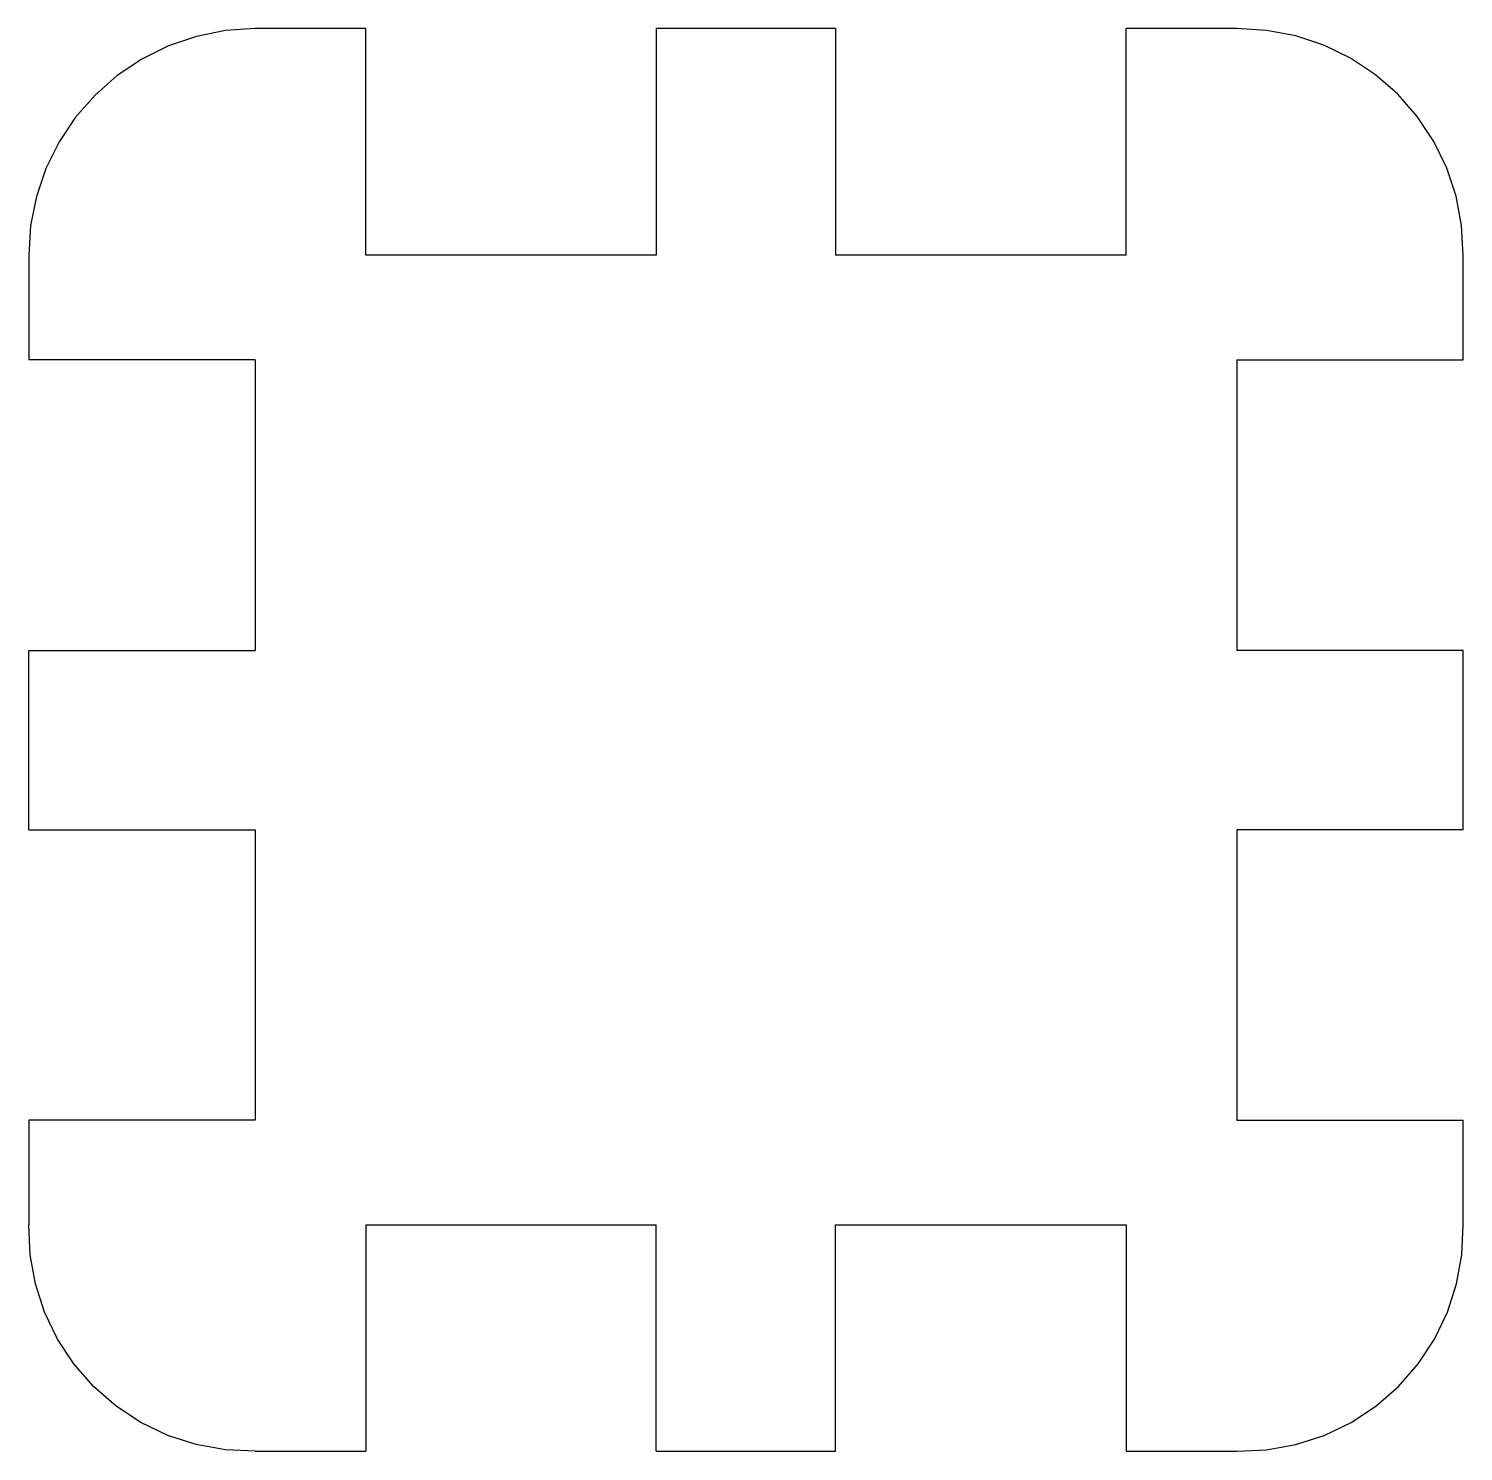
# Model space of a CAD drawing. Extents: x -1505 to 1308, y -1314 to 1476.
import ezdxf

# ---------------------------------------------------------------- set-up
doc = ezdxf.new("R2010")
doc.units = 0
doc.layers.get('0').update_dxf_attribs({"linetype": 'CONTINUOUS'})

msp = doc.modelspace()

# ---------------------------------------------------------------- linework, layer by layer
for p, q in [((-1118.9, 1471.8), (-1175.8, 1460.5)), ((-1060.9, 1475.7), (-1118.9, 1471.8)), ((-843.7, 1475.7), (-1060.9, 1475.7)), ((-843.7, 1031.7), (-843.7, 1475.7)), ((-274.3, 1475.7), (-274.3, 1031.7)), ((77.4, 1475.7), (-274.3, 1475.7)), ((77.4, 1475.7), (77.4, 1031.7)), ((646.9, 1031.7), (646.9, 1475.7)), ((864.1, 1475.7), (646.9, 1475.7)), ((922.2, 1472.4), (864.1, 1475.7)), ((979.5, 1461.5), (922.2, 1472.4)), ((-1230.8, 1441.8), (-1282.9, 1416.1)), ((-1175.8, 1460.5), (-1230.8, 1441.8)), ((1034.7, 1443.1), (979.5, 1461.5)), ((1087.1, 1417.6), (1034.7, 1443.1)), ((-1282.9, 1416.1), (-1331.2, 1383.9)), ((1135.6, 1385.4), (1087.1, 1417.6)), ((-1331.2, 1383.9), (-1374.8, 1345.6)), ((1179.4, 1347), (1135.6, 1385.4)), ((-1374.8, 1345.6), (-1413.1, 1301.9)), ((1217.8, 1303.2), (1179.4, 1347)), ((-1413.1, 1301.9), (-1445.4, 1253.6)), ((1250, 1254.7), (1217.8, 1303.2)), ((-1445.4, 1253.6), (-1471.1, 1201.6)), ((1275.6, 1202.3), (1250, 1254.7)), ((-1471.1, 1201.6), (-1489.8, 1146.6)), ((1293.9, 1147), (1275.6, 1202.3)), ((-1489.8, 1146.6), (-1501.1, 1089.6)), ((1304.8, 1089.8), (1293.9, 1147)), ((-1501.1, 1089.6), (-1504.9, 1031.7)), ((1308.1, 1031.7), (1304.8, 1089.8)), ((-1504.9, 1031.7), (-1504.9, 826)), ((-274.3, 1031.7), (-843.7, 1031.7)), ((646.9, 1031.7), (77.4, 1031.7)), ((1308.1, 826), (1308.1, 1031.7)), ((-1060.9, 826), (-1504.9, 826)), ((-1060.9, 826), (-1060.9, 256.5)), ((864.1, 826), (1308.1, 826)), ((864.1, 826), (864.1, 256.5)), ((-1504.9, 256.5), (-1060.9, 256.5)), ((-1504.9, -95.2), (-1504.9, 256.5)), ((1308.1, 256.5), (864.1, 256.5)), ((1308.1, -95.2), (1308.1, 256.5)), ((-1504.9, -95.2), (-1060.9, -95.2)), ((-1060.9, -95.2), (-1060.9, -664.6)), ((1308.1, -95.2), (864.1, -95.2)), ((864.1, -95.2), (864.1, -664.6)), ((-1060.9, -664.6), (-1504.9, -664.6)), ((-1504.9, -664.6), (-1504.9, -870.3)), ((864.1, -664.6), (1308.1, -664.6)), ((1308.1, -870.3), (1308.1, -664.6)), ((-1502.2, -928.7), (-1504.9, -870.3)), ((-843.7, -870.3), (-843.7, -1314.3)), ((-843.7, -870.3), (-274.3, -870.3)), ((-274.3, -1314.3), (-274.3, -870.3)), ((77.4, -1314.3), (77.4, -870.3)), ((77.4, -870.3), (646.9, -870.3)), ((646.9, -870.3), (646.9, -1314.3)), ((1305.4, -928.7), (1308.1, -870.3)), ((-1491.8, -986.2), (-1502.2, -928.7)), ((1294.9, -986.2), (1305.4, -928.7)), ((-1473.7, -1041.7), (-1491.8, -986.2)), ((1276.8, -1041.7), (1294.9, -986.2)), ((-1448.3, -1094.4), (-1473.7, -1041.7)), ((1251.5, -1094.4), (1276.8, -1041.7)), ((-1416.1, -1143.1), (-1448.3, -1094.4)), ((1219.3, -1143.1), (1251.5, -1094.4)), ((-1377.7, -1187.1), (-1416.1, -1143.1)), ((1180.8, -1187.1), (1219.3, -1143.1)), ((-1333.7, -1225.5), (-1377.7, -1187.1)), ((1136.8, -1225.5), (1180.8, -1187.1)), ((-1284.9, -1257.7), (-1333.7, -1225.5)), ((1088.1, -1257.7), (1136.8, -1225.5)), ((-1232.3, -1283.1), (-1284.9, -1257.7)), ((1035.5, -1283.1), (1088.1, -1257.7)), ((-1176.7, -1301.2), (-1232.3, -1283.1)), ((979.9, -1301.2), (1035.5, -1283.1)), ((-1119.3, -1311.7), (-1176.7, -1301.2)), ((-1060.9, -1314.3), (-1119.3, -1311.7)), ((-1060.9, -1314.3), (-843.7, -1314.3)), ((-274.3, -1314.3), (77.4, -1314.3)), ((646.9, -1314.3), (864.1, -1314.3)), ((864.1, -1314.3), (922.4, -1311.7)), ((922.4, -1311.7), (979.9, -1301.2))]:
    msp.add_line(p, q)

doc.saveas('drawing.dxf')
